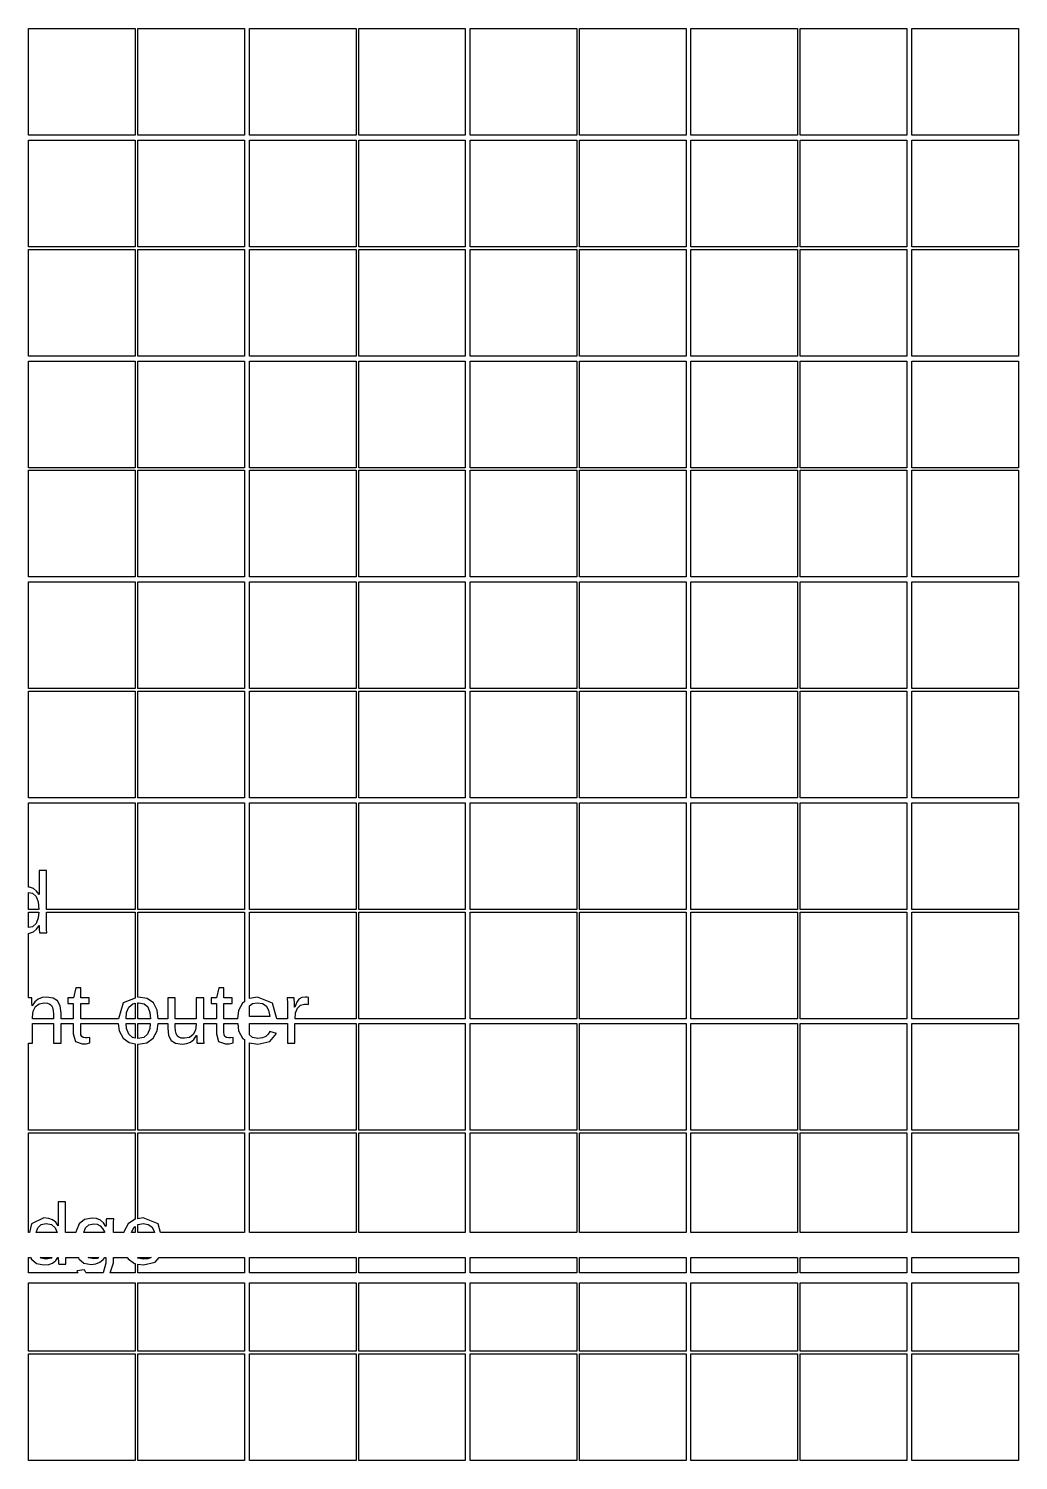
# Model space of a CAD drawing. Extents: x -185 to 185, y -332 to 185.
# Drawn here: x -139.9 to -95.1, y -9.9 to 54.9 of the extents above; entities that cross this region are included whole.
import ezdxf

# ---------------------------------------------------------------- set-up
doc = ezdxf.new("R2010")
doc.units = 0
doc.layers.get('0').update_dxf_attribs({"linetype": 'CONTINUOUS'})

msp = doc.modelspace()

# ---------------------------------------------------------------- linework, layer by layer
for points in [[(-139.89, 54.94), (-135.06, 54.94), (-135.06, 50.11), (-139.89, 50.11)], [(-134.94, 54.94), (-130.11, 54.94), (-130.11, 50.11), (-134.94, 50.11)], [(-129.89, 54.94), (-125.06, 54.94), (-125.06, 50.11), (-129.89, 50.11)], [(-124.94, 54.94), (-120.11, 54.94), (-120.11, 50.11), (-124.94, 50.11)], [(-119.89, 54.94), (-115.06, 54.94), (-115.06, 50.11), (-119.89, 50.11)], [(-114.94, 54.94), (-110.11, 54.94), (-110.11, 50.11), (-114.94, 50.11)], [(-109.89, 54.94), (-105.06, 54.94), (-105.06, 50.11), (-109.89, 50.11)], [(-104.94, 54.94), (-100.11, 54.94), (-100.11, 50.11), (-104.94, 50.11)], [(-99.89, 54.94), (-95.06, 54.94), (-95.06, 50.11), (-99.89, 50.11)], [(-139.89, 49.89), (-135.06, 49.89), (-135.06, 45.06), (-139.89, 45.06)], [(-134.94, 49.89), (-130.11, 49.89), (-130.11, 45.06), (-134.94, 45.06)], [(-129.89, 49.89), (-125.06, 49.89), (-125.06, 45.06), (-129.89, 45.06)], [(-124.94, 49.89), (-120.11, 49.89), (-120.11, 45.06), (-124.94, 45.06)], [(-119.89, 49.89), (-115.06, 49.89), (-115.06, 45.06), (-119.89, 45.06)], [(-114.94, 49.89), (-110.11, 49.89), (-110.11, 45.06), (-114.94, 45.06)], [(-109.89, 49.89), (-105.06, 49.89), (-105.06, 45.06), (-109.89, 45.06)], [(-104.94, 49.89), (-100.11, 49.89), (-100.11, 45.06), (-104.94, 45.06)], [(-99.89, 49.89), (-95.06, 49.89), (-95.06, 45.06), (-99.89, 45.06)], [(-139.89, 44.94), (-135.06, 44.94), (-135.06, 40.11), (-139.89, 40.11)], [(-134.94, 44.94), (-130.11, 44.94), (-130.11, 40.11), (-134.94, 40.11)], [(-129.89, 44.94), (-125.06, 44.94), (-125.06, 40.11), (-129.89, 40.11)], [(-124.94, 44.94), (-120.11, 44.94), (-120.11, 40.11), (-124.94, 40.11)], [(-119.89, 44.94), (-115.06, 44.94), (-115.06, 40.11), (-119.89, 40.11)], [(-114.94, 44.94), (-110.11, 44.94), (-110.11, 40.11), (-114.94, 40.11)], [(-109.89, 44.94), (-105.06, 44.94), (-105.06, 40.11), (-109.89, 40.11)], [(-104.94, 44.94), (-100.11, 44.94), (-100.11, 40.11), (-104.94, 40.11)], [(-99.89, 44.94), (-95.06, 44.94), (-95.06, 40.11), (-99.89, 40.11)], [(-139.89, 39.89), (-135.06, 39.89), (-135.06, 35.06), (-139.89, 35.06)], [(-134.94, 39.89), (-130.11, 39.89), (-130.11, 35.06), (-134.94, 35.06)], [(-129.89, 39.89), (-125.06, 39.89), (-125.06, 35.06), (-129.89, 35.06)], [(-124.94, 39.89), (-120.11, 39.89), (-120.11, 35.06), (-124.94, 35.06)], [(-119.89, 39.89), (-115.06, 39.89), (-115.06, 35.06), (-119.89, 35.06)], [(-114.94, 39.89), (-110.11, 39.89), (-110.11, 35.06), (-114.94, 35.06)], [(-109.89, 39.89), (-105.06, 39.89), (-105.06, 35.06), (-109.89, 35.06)], [(-104.94, 39.89), (-100.11, 39.89), (-100.11, 35.06), (-104.94, 35.06)], [(-99.89, 39.89), (-95.06, 39.89), (-95.06, 35.06), (-99.89, 35.06)], [(-139.89, 34.94), (-135.06, 34.94), (-135.06, 30.11), (-139.89, 30.11)], [(-134.94, 34.94), (-130.11, 34.94), (-130.11, 30.11), (-134.94, 30.11)], [(-129.89, 34.94), (-125.06, 34.94), (-125.06, 30.11), (-129.89, 30.11)], [(-124.94, 34.94), (-120.11, 34.94), (-120.11, 30.11), (-124.94, 30.11)], [(-119.89, 34.94), (-115.06, 34.94), (-115.06, 30.11), (-119.89, 30.11)], [(-114.94, 34.94), (-110.11, 34.94), (-110.11, 30.11), (-114.94, 30.11)], [(-109.89, 34.94), (-105.06, 34.94), (-105.06, 30.11), (-109.89, 30.11)], [(-104.94, 34.94), (-100.11, 34.94), (-100.11, 30.11), (-104.94, 30.11)], [(-99.89, 34.94), (-95.06, 34.94), (-95.06, 30.11), (-99.89, 30.11)], [(-139.89, 29.89), (-135.06, 29.89), (-135.06, 25.06), (-139.89, 25.06)], [(-134.94, 29.89), (-130.11, 29.89), (-130.11, 25.06), (-134.94, 25.06)], [(-129.89, 29.89), (-125.06, 29.89), (-125.06, 25.06), (-129.89, 25.06)], [(-124.94, 29.89), (-120.11, 29.89), (-120.11, 25.06), (-124.94, 25.06)], [(-119.89, 29.89), (-115.06, 29.89), (-115.06, 25.06), (-119.89, 25.06)], [(-114.94, 29.89), (-110.11, 29.89), (-110.11, 25.06), (-114.94, 25.06)], [(-109.89, 29.89), (-105.06, 29.89), (-105.06, 25.06), (-109.89, 25.06)], [(-104.94, 29.89), (-100.11, 29.89), (-100.11, 25.06), (-104.94, 25.06)], [(-99.89, 29.89), (-95.06, 29.89), (-95.06, 25.06), (-99.89, 25.06)], [(-139.89, 24.94), (-135.06, 24.94), (-135.06, 20.11), (-139.89, 20.11)], [(-134.94, 24.94), (-130.11, 24.94), (-130.11, 20.11), (-134.94, 20.11)], [(-129.89, 24.94), (-125.06, 24.94), (-125.06, 20.11), (-129.89, 20.11)], [(-124.94, 24.94), (-120.11, 24.94), (-120.11, 20.11), (-124.94, 20.11)], [(-119.89, 24.94), (-115.06, 24.94), (-115.06, 20.11), (-119.89, 20.11)], [(-114.94, 24.94), (-110.11, 24.94), (-110.11, 20.11), (-114.94, 20.11)], [(-109.89, 24.94), (-105.06, 24.94), (-105.06, 20.11), (-109.89, 20.11)], [(-104.94, 24.94), (-100.11, 24.94), (-100.11, 20.11), (-104.94, 20.11)], [(-99.89, 24.94), (-95.06, 24.94), (-95.06, 20.11), (-99.89, 20.11)], [(-139.078, 16.8124), (-139.42, 16.8124), (-139.42, 15.9599), (-139.416, 15.7302), (-139.42, 15.7302), (-139.53, 15.8911), (-139.671, 16.0016), (-139.846, 16.0657), (-139.89, 16.0701), (-139.89, 19.89), (-135.06, 19.89), (-135.06, 15.06), (-139.078, 15.06)], [(-134.94, 19.89), (-130.11, 19.89), (-130.11, 15.06), (-134.94, 15.06)], [(-129.89, 19.89), (-125.06, 19.89), (-125.06, 15.06), (-129.89, 15.06)], [(-124.94, 19.89), (-120.11, 19.89), (-120.11, 15.06), (-124.94, 15.06)], [(-119.89, 19.89), (-115.06, 19.89), (-115.06, 15.06), (-119.89, 15.06)], [(-114.94, 19.89), (-110.11, 19.89), (-110.11, 15.06), (-114.94, 15.06)], [(-109.89, 19.89), (-105.06, 19.89), (-105.06, 15.06), (-109.89, 15.06)], [(-104.94, 19.89), (-100.11, 19.89), (-100.11, 15.06), (-104.94, 15.06)], [(-99.89, 19.89), (-95.06, 19.89), (-95.06, 15.06), (-99.89, 15.06)], [(-139.89, 15.8195), (-139.721, 15.7871), (-139.551, 15.6447), (-139.453, 15.4002), (-139.421, 15.06), (-139.89, 15.06)], [(-138.421, 10.3637), (-138.46, 10.6962), (-138.578, 10.9191), (-138.78, 11.0451), (-139.073, 11.0871), (-139.284, 11.065), (-139.457, 10.9988), (-139.603, 10.8794), (-139.73, 10.6979), (-139.735, 10.6979), (-139.739, 10.8239), (-139.742, 10.902), (-139.745, 10.953), (-139.747, 10.9979), (-139.749, 11.0316), (-139.75, 11.0491), (-139.89, 11.0491), (-139.89, 13.9738), (-139.847, 13.9781), (-139.672, 14.0421), (-139.531, 14.1556), (-139.42, 14.3251), (-139.413, 14.3251), (-139.411, 14.2377), (-139.406, 14.1352), (-139.399, 14.045), (-139.394, 13.9947), (-139.067, 13.9947), (-139.076, 14.1518), (-139.078, 14.4181), (-139.078, 14.94), (-135.06, 14.94), (-135.06, 11.0346), (-135.614, 10.8213), (-135.82, 10.11), (-137.531, 10.11), (-137.531, 10.8004), (-137.151, 10.8004), (-137.151, 11.0491), (-137.531, 11.0491), (-137.531, 11.5086), (-137.759, 11.5086), (-137.859, 11.0491), (-138.11, 11.0491), (-138.11, 10.8004), (-137.872, 10.8004), (-137.872, 10.11), (-138.421, 10.11)], [(-139.89, 14.94), (-139.43, 14.94), (-139.453, 14.6787), (-139.551, 14.4219), (-139.722, 14.271), (-139.89, 14.2372)], [(-134.064, 10.4973), (-134.231, 10.8279), (-134.515, 11.0223), (-134.924, 11.0871), (-134.94, 11.0808), (-134.94, 14.94), (-130.11, 14.94), (-130.11, 10.8776), (-130.198, 10.8156), (-130.377, 10.4847), (-130.427, 10.11), (-131.044, 10.11), (-131.044, 10.8004), (-130.664, 10.8004), (-130.664, 11.0491), (-131.044, 11.0491), (-131.044, 11.5086), (-131.272, 11.5086), (-131.373, 11.0491), (-131.623, 11.0491), (-131.623, 10.8004), (-131.386, 10.8004), (-131.386, 10.11), (-131.952, 10.11), (-131.952, 11.0491), (-132.294, 11.0491), (-132.294, 10.11), (-133.249, 10.11), (-133.249, 11.0491), (-133.592, 11.0491), (-133.592, 10.11), (-134.018, 10.11)], [(-128.838, 10.8142), (-129.517, 11.0871), (-129.89, 11.0225), (-129.89, 14.94), (-125.06, 14.94), (-125.06, 10.11), (-127.823, 10.11), (-127.799, 10.3677), (-127.715, 10.5906), (-127.578, 10.728), (-127.391, 10.7738), (-127.288, 10.7691), (-127.208, 10.7548), (-127.208, 11.0681), (-127.278, 11.0824), (-127.347, 11.0871), (-127.519, 11.0629), (-127.647, 10.9903), (-127.747, 10.8517), (-127.835, 10.6295), (-127.843, 10.6295), (-127.846, 10.7696), (-127.858, 11.0491), (-128.181, 11.0491), (-128.172, 10.7985), (-128.169, 10.5706), (-128.169, 10.11), (-128.643, 10.11)], [(-124.94, 14.94), (-120.11, 14.94), (-120.11, 10.11), (-124.94, 10.11)], [(-119.89, 14.94), (-115.06, 14.94), (-115.06, 10.11), (-119.89, 10.11)], [(-114.94, 14.94), (-110.11, 14.94), (-110.11, 10.11), (-114.94, 10.11)], [(-109.89, 14.94), (-105.06, 14.94), (-105.06, 10.11), (-109.89, 10.11)], [(-104.94, 14.94), (-100.11, 14.94), (-100.11, 10.11), (-104.94, 10.11)], [(-99.89, 14.94), (-95.06, 14.94), (-95.06, 10.11), (-99.89, 10.11)], [(-139.72, 10.1852), (-139.684, 10.4525), (-139.578, 10.6542), (-139.409, 10.7809), (-139.188, 10.8232), (-139.04, 10.8108), (-138.932, 10.7738), (-138.857, 10.7088), (-138.805, 10.6124), (-138.775, 10.4776), (-138.765, 10.2972), (-138.765, 10.11), (-139.72, 10.11)], [(-135.452, 10.3862), (-135.352, 10.638), (-135.176, 10.7854), (-135.06, 10.8075), (-135.06, 10.11), (-135.478, 10.11)], [(-134.94, 10.8304), (-134.918, 10.8346), (-134.663, 10.7864), (-134.493, 10.6418), (-134.399, 10.391), (-134.375, 10.11), (-134.94, 10.11)], [(-129.89, 10.6882), (-129.746, 10.793), (-129.523, 10.8346), (-129.297, 10.7973), (-129.13, 10.6855), (-129.02, 10.4926), (-128.965, 10.2118), (-129.89, 10.2118)], [(-139.89, 8.99469), (-139.72, 8.99469), (-139.72, 9.89), (-138.765, 9.89), (-138.765, 8.99469), (-138.421, 8.99469), (-138.421, 9.89), (-137.872, 9.89), (-137.872, 9.4295), (-137.77, 9.08061), (-137.462, 8.96431), (-137.288, 8.9757), (-137.117, 9.00989), (-137.117, 9.26242), (-137.231, 9.24247), (-137.314, 9.23582), (-137.416, 9.25078), (-137.482, 9.29563), (-137.519, 9.37752), (-137.531, 9.50356), (-137.531, 9.89), (-135.828, 9.89), (-135.787, 9.56645), (-135.615, 9.23109), (-135.33, 9.02531), (-135.06, 8.97844), (-135.06, 5.06), (-139.89, 5.06)], [(-135.184, 9.26028), (-135.354, 9.41337), (-135.453, 9.66804), (-135.473, 9.89), (-135.06, 9.89), (-135.06, 9.23449)], [(-134.94, 8.9576), (-134.935, 8.95672), (-134.537, 9.0227), (-134.246, 9.22065), (-134.068, 9.5534), (-134.025, 9.89), (-133.592, 9.89), (-133.592, 9.68013), (-133.553, 9.34762), (-133.436, 9.12475), (-133.234, 8.99873), (-132.941, 8.95672), (-132.73, 8.97879), (-132.557, 9.045), (-132.411, 9.16438), (-132.284, 9.34595), (-132.278, 9.34595), (-132.275, 9.21992), (-132.272, 9.14183), (-132.269, 9.09081), (-132.267, 9.04596), (-132.265, 9.01225), (-132.263, 8.99469), (-131.94, 8.99469), (-131.949, 9.14422), (-131.952, 9.43331), (-131.952, 9.89), (-131.386, 9.89), (-131.386, 9.4295), (-131.283, 9.08061), (-130.976, 8.96431), (-130.801, 8.9757), (-130.63, 9.00989), (-130.63, 9.26242), (-130.744, 9.24247), (-130.828, 9.23582), (-130.93, 9.25078), (-130.996, 9.29563), (-131.032, 9.37752), (-131.044, 9.50356), (-131.044, 9.89), (-130.418, 9.89), (-130.377, 9.56573), (-130.198, 9.22824), (-130.11, 9.16688), (-130.11, 5.06), (-134.94, 5.06)], [(-134.94, 9.20951), (-134.94, 9.89), (-134.379, 9.89), (-134.4, 9.65972), (-134.499, 9.40671), (-134.675, 9.25862), (-134.939, 9.20925)], [(-132.974, 9.23299), (-133.082, 9.27001), (-133.157, 9.33504), (-133.209, 9.4314), (-133.239, 9.56622), (-133.249, 9.7466), (-133.249, 9.89), (-132.294, 9.89), (-132.294, 9.85863), (-132.329, 9.59137), (-132.436, 9.38963), (-132.605, 9.26289), (-132.825, 9.22065)], [(-129.89, 9.02197), (-129.504, 8.95672), (-128.968, 9.07824), (-128.667, 9.4428), (-128.967, 9.52823), (-129.036, 9.40339), (-129.148, 9.30227), (-129.304, 9.23534), (-129.504, 9.21303), (-129.751, 9.26098), (-129.89, 9.3717), (-129.89, 9.89), (-128.169, 9.89), (-128.169, 8.99469), (-127.827, 8.99469), (-127.827, 9.89), (-125.06, 9.89), (-125.06, 5.06), (-129.89, 5.06)], [(-124.94, 9.89), (-120.11, 9.89), (-120.11, 5.06), (-124.94, 5.06)], [(-119.89, 9.89), (-115.06, 9.89), (-115.06, 5.06), (-119.89, 5.06)], [(-114.94, 9.89), (-110.11, 9.89), (-110.11, 5.06), (-114.94, 5.06)], [(-109.89, 9.89), (-105.06, 9.89), (-105.06, 5.06), (-109.89, 5.06)], [(-104.94, 9.89), (-100.11, 9.89), (-100.11, 5.06), (-104.94, 5.06)], [(-99.89, 9.89), (-95.06, 9.89), (-95.06, 5.06), (-99.89, 5.06)], [(-139.89, 4.94), (-135.06, 4.94), (-135.06, 1.02525), (-135.095, 1.01922), (-135.384, 0.81558), (-135.563, 0.48473), (-135.571, 0.425), (-136.05, 0.425), (-136.05, 0.62381), (-136.047, 0.89153), (-136.038, 1.04913), (-136.363, 1.04913), (-136.371, 1.00403), (-136.378, 0.89533), (-136.384, 0.77571), (-136.386, 0.69787), (-136.39, 0.69787), (-136.495, 0.86093), (-136.637, 0.98174), (-136.812, 1.0565), (-137.016, 1.08142), (-137.356, 1.01662), (-137.596, 0.82222), (-137.739, 0.49161), (-137.746, 0.425), (-138.213, 0.425), (-138.213, 1.81244), (-138.554, 1.81244), (-138.554, 0.9599), (-138.55, 0.73016), (-138.554, 0.73016), (-138.664, 0.89106), (-138.805, 1.00164), (-138.98, 1.06574), (-139.194, 1.0871), (-139.761, 0.81843), (-139.853, 0.425), (-139.89, 0.425)], [(-134.024, 0.81416), (-134.703, 1.0871), (-134.94, 1.04606), (-134.94, 4.94), (-130.11, 4.94), (-130.11, 0.425), (-133.916, 0.425)], [(-129.89, 4.94), (-125.06, 4.94), (-125.06, 0.425), (-129.89, 0.425)], [(-124.94, 4.94), (-120.11, 4.94), (-120.11, 0.425), (-124.94, 0.425)], [(-119.89, 4.94), (-115.06, 4.94), (-115.06, 0.425), (-119.89, 0.425)], [(-114.94, 4.94), (-110.11, 4.94), (-110.11, 0.425), (-114.94, 0.425)], [(-109.89, 4.94), (-105.06, 4.94), (-105.06, 0.425), (-109.89, 0.425)], [(-104.94, 4.94), (-100.11, 4.94), (-100.11, 0.425), (-104.94, 0.425)], [(-99.89, 4.94), (-95.06, 4.94), (-95.06, 0.425), (-99.89, 0.425)], [(-139.476, 0.64375), (-139.325, 0.78686), (-139.103, 0.83457), (-138.855, 0.7871), (-138.685, 0.6447), (-138.597, 0.425), (-139.551, 0.425)], [(-137.314, 0.63711), (-137.159, 0.77951), (-136.933, 0.82698), (-136.783, 0.803), (-136.651, 0.73108), (-136.54, 0.61384), (-136.458, 0.45388), (-136.451, 0.425), (-137.391, 0.425)], [(-135.215, 0.4712), (-135.103, 0.66842), (-135.06, 0.69978), (-135.06, 0.425), (-135.223, 0.425)], [(-134.94, 0.78716), (-134.932, 0.79303), (-134.709, 0.83457), (-134.483, 0.79731), (-134.316, 0.68552), (-134.206, 0.49257), (-134.193, 0.425), (-134.94, 0.425)], [(-137.291, -1.39387), (-137.303, -1.38197), (-137.358, -1.25594), (-137.702, -1.3053), (-137.664, -1.39387), (-139.89, -1.39387), (-139.89, -0.7), (-139.801, -0.7), (-139.767, -0.78126), (-139.532, -0.97777), (-139.194, -1.04328), (-138.981, -1.02192), (-138.806, -0.95785), (-138.665, -0.8444), (-138.571, -0.7), (-138.546, -0.7), (-138.545, -0.76228), (-138.54, -0.86481), (-138.534, -0.955), (-138.528, -1.00531), (-138.201, -1.00531), (-138.21, -0.84819), (-138.211, -0.7), (-137.638, -0.7), (-137.61, -0.76989), (-137.382, -0.95786), (-137.054, -1.02052), (-136.842, -0.9956), (-136.659, -0.92084), (-136.508, -0.79669), (-136.444, -0.7), (-136.39, -0.7), (-136.39, -0.95404), (-136.515, -1.39387)], [(-139.328, -0.73284), (-139.363, -0.7), (-138.823, -0.7), (-138.856, -0.72904), (-139.107, -0.77935)], [(-137.17, -0.72192), (-137.194, -0.7), (-136.703, -0.7), (-136.786, -0.74423), (-136.938, -0.76796)], [(-136.198, -1.39387), (-136.05, -0.94646), (-136.05, -0.7), (-135.422, -0.7), (-135.384, -0.77176), (-135.091, -0.9754), (-135.06, -0.98072), (-135.06, -1.39387)], [(-134.94, -1.39387), (-134.94, -1.00101), (-134.69, -1.04328), (-134.154, -0.92176), (-133.971, -0.7), (-130.11, -0.7), (-130.11, -1.39387)], [(-134.937, -0.73903), (-134.94, -0.73695), (-134.94, -0.7), (-134.339, -0.7), (-134.49, -0.76466), (-134.69, -0.78697)], [(-129.89, -1.39387), (-129.89, -0.7), (-125.06, -0.7), (-125.06, -1.39387)], [(-124.94, -1.39387), (-124.94, -0.7), (-120.11, -0.7), (-120.11, -1.39387)], [(-119.89, -1.39387), (-119.89, -0.7), (-115.06, -0.7), (-115.06, -1.39387)], [(-114.94, -1.39387), (-114.94, -0.7), (-110.11, -0.7), (-110.11, -1.39387)], [(-109.89, -1.39387), (-109.89, -0.7), (-105.06, -0.7), (-105.06, -1.39387)], [(-104.94, -1.39387), (-104.94, -0.7), (-100.11, -0.7), (-100.11, -1.39387)], [(-99.89, -1.39387), (-99.89, -0.7), (-95.06, -0.7), (-95.06, -1.39387)], [(-139.89, -1.84387), (-135.06, -1.84387), (-135.06, -4.94), (-139.89, -4.94)], [(-134.94, -1.84387), (-130.11, -1.84387), (-130.11, -4.94), (-134.94, -4.94)], [(-129.89, -1.84387), (-125.06, -1.84387), (-125.06, -4.94), (-129.89, -4.94)], [(-124.94, -1.84387), (-120.11, -1.84387), (-120.11, -4.94), (-124.94, -4.94)], [(-119.89, -1.84387), (-115.06, -1.84387), (-115.06, -4.94), (-119.89, -4.94)], [(-114.94, -1.84387), (-110.11, -1.84387), (-110.11, -4.94), (-114.94, -4.94)], [(-109.89, -1.84387), (-105.06, -1.84387), (-105.06, -4.94), (-109.89, -4.94)], [(-104.94, -1.84387), (-100.11, -1.84387), (-100.11, -4.94), (-104.94, -4.94)], [(-99.89, -1.84387), (-95.06, -1.84387), (-95.06, -4.94), (-99.89, -4.94)], [(-139.89, -5.06), (-135.06, -5.06), (-135.06, -9.89), (-139.89, -9.89)], [(-134.94, -5.06), (-130.11, -5.06), (-130.11, -9.89), (-134.94, -9.89)], [(-129.89, -5.06), (-125.06, -5.06), (-125.06, -9.89), (-129.89, -9.89)], [(-124.94, -5.06), (-120.11, -5.06), (-120.11, -9.89), (-124.94, -9.89)], [(-119.89, -5.06), (-115.06, -5.06), (-115.06, -9.89), (-119.89, -9.89)], [(-114.94, -5.06), (-110.11, -5.06), (-110.11, -9.89), (-114.94, -9.89)], [(-109.89, -5.06), (-105.06, -5.06), (-105.06, -9.89), (-109.89, -9.89)], [(-104.94, -5.06), (-100.11, -5.06), (-100.11, -9.89), (-104.94, -9.89)], [(-99.89, -5.06), (-95.06, -5.06), (-95.06, -9.89), (-99.89, -9.89)]]:
    msp.add_lwpolyline(points, close=True)

doc.saveas('drawing.dxf')
